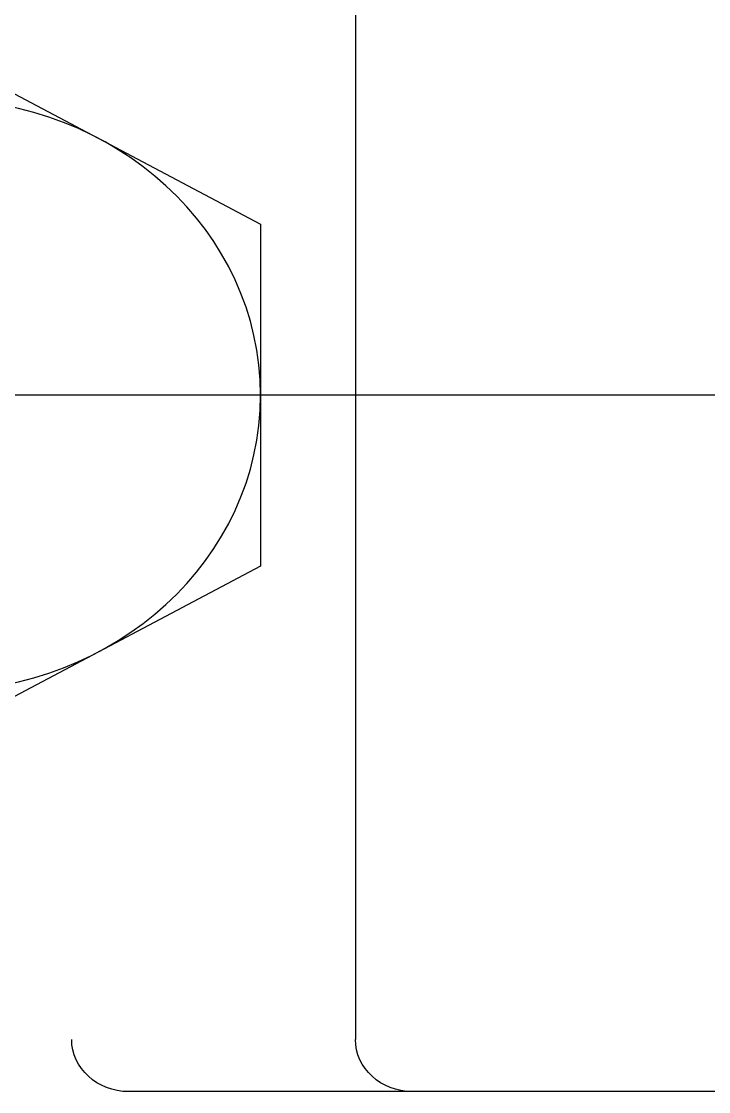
# Model space of a CAD drawing. Header units: millimetres. Extents: x -129 to 3172, y -143 to 919.
# Drawn here: x -51.96624 to -51.94862, y 35.16868 to 35.19612 of the extents above; entities that cross this region are included whole.
import ezdxf

# ---------------------------------------------------------------- set-up
doc = ezdxf.new("R2010")
doc.units = ezdxf.units.MM
doc.header["$LTSCALE"] = 0.1
doc.layers.add('E-GENERAL', color=8, linetype='Continuous')

# ---------------------------------------------------------------- blocks, each defined once
blk = doc.blocks.new('grupo electrogeno')
at = {"layer": 'E-GENERAL'}
for p, q in [((-164.024545, 150.008123), (-164.071806, 150.008123)), ((-164.065992, 149.973748), (-164.065992, 150.006784)), ((-164.068425, 149.994648), (-164.076698, 149.999029)), ((-164.068425, 149.985884), (-164.068425, 149.994648)), ((-163.99362, 149.990266), (-164.124148, 149.990266)), ((-164.076698, 149.981503), (-164.068425, 149.985884))]:
    blk.add_line(p, q, dxfattribs=at)
for centre, major_axis, start_param, end_param in [((-164.071806, 150.006784), (-0.00146, 0), -1.570796, 0), ((-164.064532, 150.006784), (-0.00146, 0), -1.570796, 0), ((-164.076698, 149.990266), (0.008273, 0), 3.141593, 9.424778)]:
    blk.add_ellipse(centre, major_axis=major_axis, ratio=0.91735, start_param=start_param, end_param=end_param, dxfattribs=at)
blk = doc.blocks.new('A$C1F186A80')
at = {"xscale": -1, "rotation": 180}
blk.add_blockref('grupo electrogeno', (165.306723, 151.356151), dxfattribs=at)

msp = doc.modelspace()

# ---------------------------------------------------------------- block references
msp.add_blockref('A$C1F186A80', (-53.198404, 33.820655))

doc.saveas('drawing.dxf')
